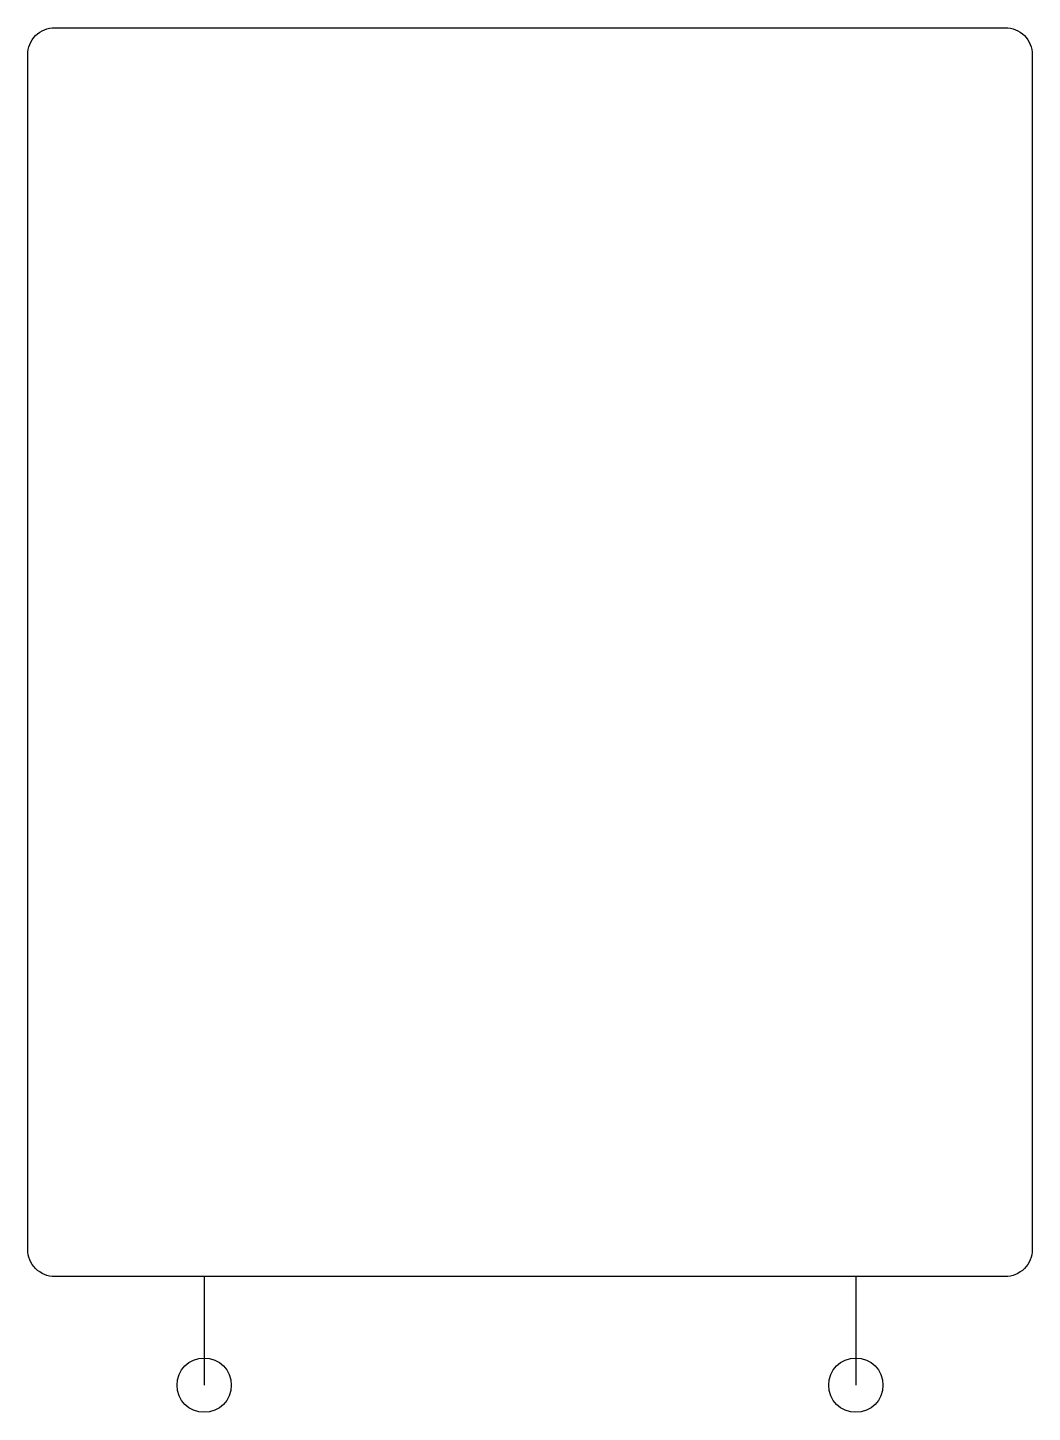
# Model space of a CAD drawing. Extents: x -9.3 to 9.2, y -14 to 11.5.
import ezdxf

# ---------------------------------------------------------------- set-up
doc = ezdxf.new("R2010")
doc.units = 0
doc.layers.add('粗实线层', color=7, linetype='CONTINUOUS')

msp = doc.modelspace()

# ---------------------------------------------------------------- linework, layer by layer
at = {"layer": '粗实线层'}
for p, q in [((-6, -11.5), (-6, -13.5)), ((6, -11.5), (6, -13.5))]:
    msp.add_line(p, q, dxfattribs=at)
msp.add_lwpolyline([(-9.25, -11), (-9.25, 11, -0.414214), (-8.75, 11.5), (8.75, 11.5, -0.414214), (9.25, 11), (9.25, -11, -0.414214), (8.75, -11.5), (-8.75, -11.5, -0.414214)], format="xyb", close=True, dxfattribs=at)
for centre in [(-6, -13.5), (6, -13.5)]:
    msp.add_circle(centre, 0.5, dxfattribs=at)

doc.saveas('drawing.dxf')
